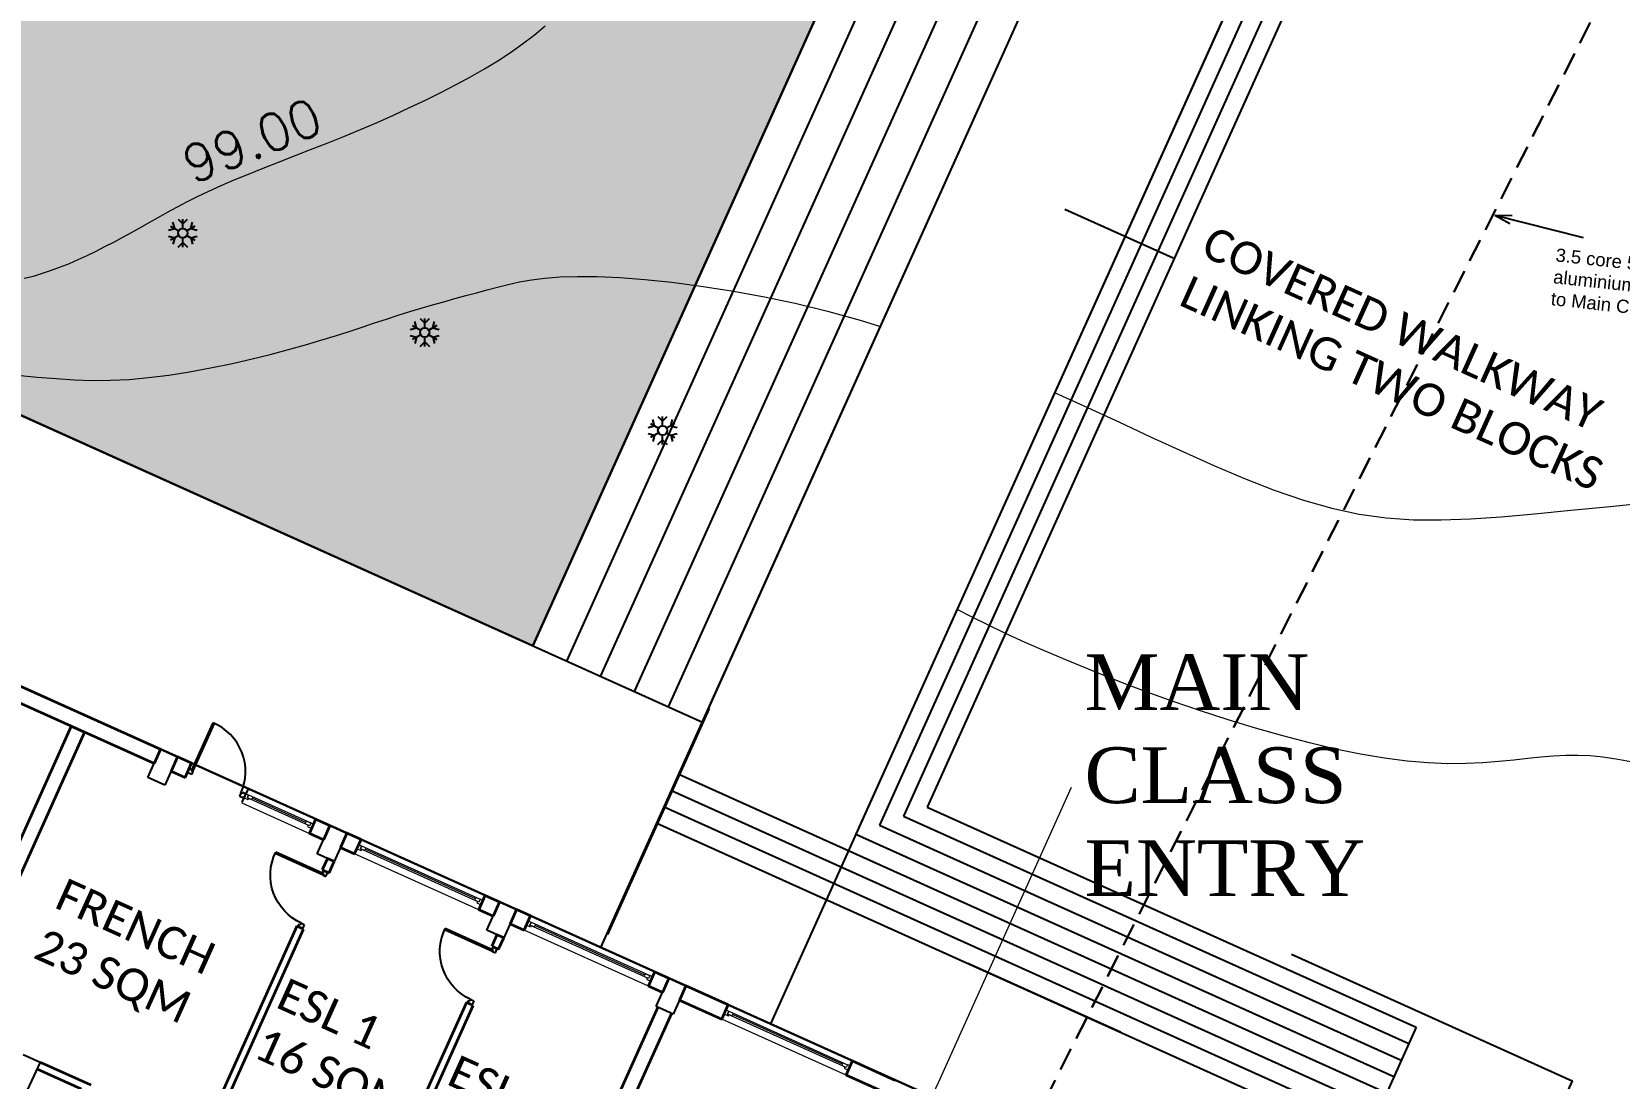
# Model space of a CAD drawing. Header units: inches. Extents: x 527934 to 2134587, y -408734 to 227304.
# Drawn here: x 704559 to 730180, y -166486 to -149600 of the extents above; entities that cross this region are included whole.
import ezdxf
from ezdxf.enums import TextEntityAlignment as Align

# ---------------------------------------------------------------- set-up
doc = ezdxf.new("R2010")
doc.units = ezdxf.units.IN
doc.header["$MEASUREMENT"] = 0
doc.linetypes.add('CONTINU', pattern=[0])
doc.linetypes.add('HIDDEN', pattern=[0.375, 0.25, -0.125])
for name, color, linetype, lineweight in [('1 FOR ELEC', 3, 'Continuous', 30), ('5 DB BOXES', 3, 'Continuous', 25), ('Cont_Annotation', 7, 'Continuous', 15), ('Contour', 3, 'Continuous', 5), ('Index_Contour', 1, 'Continuous', 20), ('K-ANO-Text', 250, 'Continuous', 15), ('K-ANO-Text @ 350', 250, 'Continuous', 15), ('K-AR-Wall', 33, 'Continuous', 5), ('K-AR-Wall Section', 33, 'Continuous', 35), ('NEW BLOCKS', 12, 'Continuous', 30), ('partition wall', 5, 'Continuous', 20)]:
    doc.layers.add(name, color=color, linetype=linetype, lineweight=lineweight)
for name, color, linetype in [('FootBall Code', 5, 'Continuous'), ('kpl_coupe mur', 1, 'CONTINU'), ('kpl_dessin fin', 3, 'CONTINU'), ('Tree', 3, 'Continuous')]:
    doc.layers.add(name, color=color, linetype=linetype)
doc.layers.add('K-AR-Al Section', color=7, linetype='Continuous', lineweight=5, true_color=0xb0b0b0)
doc.styles.add('1.5MM TEXT', font='calibri.ttf', dxfattribs={"height": 1.5})
doc.styles.add('romans', font='romans.shx')
doc.styles.get("Standard").update_dxf_attribs({"font": 'arial.ttf'})

# ---------------------------------------------------------------- blocks, each defined once
blk = doc.blocks.new('Tree')
for p, q in [((-0.775, 0.158), (-0.433, 0.25)), ((-0.65, 0.375), (-0.217, 0.125)), ((-0.433, 0.25), (-0.525, 0.592)), ((-0.25, 0.75), (0, 0.5)), ((0, 0.25), (0, 0.75)), ((0, 0.5), (0.25, 0.75)), ((0.65, 0.375), (0.217, 0.125)), ((0.433, 0.25), (0.525, 0.592)), ((0.433, 0.25), (0.775, 0.158)), ((-0.775, -0.158), (-0.433, -0.25)), ((-0.217, -0.125), (-0.65, -0.375)), ((-0.433, -0.25), (-0.525, -0.592)), ((-0.25, -0.75), (0, -0.5)), ((0, -0.75), (0, -0.25)), ((0, -0.5), (0.25, -0.75)), ((0.217, -0.125), (0.65, -0.375)), ((0.433, -0.25), (0.775, -0.158)), ((0.433, -0.25), (0.525, -0.592))]:
    blk.add_line(p, q)
blk.add_circle((0, 0), 0.25)
blk = doc.blocks.new('bldg1')
for p, q in [((2559488, 3343298), (2559488, 3367289)), ((2562488, 3367289), (2562488, 3343298)), ((2562488, 3343298), (2559488, 3343298)), ((2562488, 3343298), (2559488, 3343298))]:
    blk.add_line(p, q)
at = {"ltscale": 0.5}
for p, q in [((2561422, 3357239), (2563338, 3357239)), ((2552293, 3343185), (2552293, 3344035)), ((2552318, 3343185), (2552318, 3344035)), ((2552243, 3343135), (2552243, 3343210)), ((2552243, 3343210), (2552293, 3343210)), ((2552318, 3343135), (2552243, 3343135)), ((2552293, 3343210), (2552293, 3343185)), ((2552293, 3343185), (2552318, 3343185)), ((2552318, 3343185), (2552318, 3343135)), ((2553193, 3343185), (2553168, 3343185)), ((2553168, 3343185), (2553168, 3343135)), ((2553168, 3343135), (2553243, 3343135)), ((2553243, 3343210), (2553193, 3343210)), ((2553193, 3343210), (2553193, 3343185)), ((2553243, 3343135), (2553243, 3343210)), ((2554970, 3342598), (2554895, 3342598)), ((2554895, 3342598), (2554895, 3342548)), ((2554970, 3342523), (2554970, 3342598)), ((2557970, 3342598), (2557895, 3342598)), ((2557895, 3342598), (2557895, 3342548)), ((2557970, 3342523), (2557970, 3342598)), ((2554920, 3342523), (2554070, 3342523)), ((2554920, 3342548), (2554071, 3342548)), ((2554895, 3342548), (2554920, 3342548)), ((2554920, 3342548), (2554920, 3342523)), ((2554920, 3342523), (2554970, 3342523)), ((2557920, 3342523), (2557070, 3342523)), ((2557920, 3342548), (2557071, 3342548)), ((2557895, 3342548), (2557920, 3342548)), ((2557920, 3342548), (2557920, 3342523)), ((2557920, 3342523), (2557970, 3342523)), ((2554895, 3341598), (2554895, 3341648)), ((2554895, 3341648), (2554920, 3341648)), ((2554970, 3341598), (2554895, 3341598)), ((2554920, 3341648), (2554920, 3341673)), ((2554920, 3341673), (2554970, 3341673)), ((2554970, 3341673), (2554970, 3341598)), ((2557895, 3341598), (2557895, 3341648)), ((2557895, 3341648), (2557920, 3341648)), ((2557970, 3341598), (2557895, 3341598)), ((2557920, 3341648), (2557920, 3341673)), ((2557920, 3341673), (2557970, 3341673)), ((2557970, 3341673), (2557970, 3341598))]:
    blk.add_line(p, q, dxfattribs=at)
blk.add_arc((2552318, 3343185), 850, 0, 91.6854, dxfattribs=at)
at = {"ltscale": 0.5, "extrusion": (0, 0, -1)}
for centre in [(2554920, 3342523), (2557920, 3342523)]:
    blk.add_ellipse(centre, major_axis=(-549, 649), ratio=1, start_param=3.844435, end_param=5.444647, dxfattribs=at)
at = {"layer": 'Defpoints', "ltscale": 0.5}
blk.add_line((2567693, 3345498), (2564993, 3345498), dxfattribs=at)
at = {"layer": 'K-AR-Al Section', "ltscale": 0.5}
for p, q in [((2553243, 3343210), (2553293, 3343210)), ((2553243, 3343135), (2553243, 3343210)), ((2553318, 3343135), (2553243, 3343135)), ((2553293, 3343210), (2553368, 3343210)), ((2553293, 3343160), (2553293, 3343210)), ((2553293, 3343210), (2554393, 3343210)), ((2553293, 3343160), (2553293, 3343210)), ((2553293, 3343210), (2553293, 3343160)), ((2553368, 3343160), (2553293, 3343160)), ((2554393, 3343160), (2553293, 3343160)), ((2553293, 3343160), (2553318, 3343160)), ((2553318, 3343160), (2553318, 3343135)), ((2553368, 3343210), (2553368, 3343160)), ((2554318, 3343185), (2553368, 3343185)), ((2554318, 3343185), (2553368, 3343185)), ((2554318, 3343210), (2554393, 3343210)), ((2554318, 3343160), (2554318, 3343210)), ((2554393, 3343160), (2554318, 3343160)), ((2554393, 3343160), (2554368, 3343160)), ((2554368, 3343160), (2554368, 3343135)), ((2554368, 3343135), (2554443, 3343135)), ((2554393, 3343210), (2554393, 3343160)), ((2554393, 3343210), (2554393, 3343160)), ((2554443, 3343210), (2554393, 3343210)), ((2554393, 3343210), (2554393, 3343160)), ((2554443, 3343135), (2554443, 3343210)), ((2555243, 3343210), (2555293, 3343210)), ((2555243, 3343135), (2555243, 3343210)), ((2555318, 3343135), (2555243, 3343135)), ((2555293, 3343210), (2555368, 3343210)), ((2555293, 3343160), (2555293, 3343210)), ((2555293, 3343210), (2557393, 3343210)), ((2555293, 3343160), (2555293, 3343210)), ((2555293, 3343210), (2555293, 3343160)), ((2555368, 3343160), (2555293, 3343160)), ((2557393, 3343160), (2555293, 3343160)), ((2555293, 3343160), (2555318, 3343160)), ((2555318, 3343160), (2555318, 3343135)), ((2555368, 3343210), (2555368, 3343160)), ((2557318, 3343185), (2555368, 3343185)), ((2557318, 3343185), (2555368, 3343185)), ((2557318, 3343210), (2557393, 3343210)), ((2557318, 3343160), (2557318, 3343210)), ((2557393, 3343160), (2557318, 3343160)), ((2557393, 3343160), (2557368, 3343160)), ((2557368, 3343160), (2557368, 3343135)), ((2557368, 3343135), (2557443, 3343135)), ((2557393, 3343210), (2557393, 3343160)), ((2557393, 3343210), (2557393, 3343160)), ((2557443, 3343210), (2557393, 3343210)), ((2557393, 3343210), (2557393, 3343160)), ((2557443, 3343135), (2557443, 3343210)), ((2558243, 3343210), (2558293, 3343210)), ((2558243, 3343135), (2558243, 3343210)), ((2558318, 3343135), (2558243, 3343135)), ((2558293, 3343210), (2558368, 3343210)), ((2558293, 3343160), (2558293, 3343210)), ((2558293, 3343210), (2560393, 3343210)), ((2558293, 3343160), (2558293, 3343210)), ((2558293, 3343210), (2558293, 3343160)), ((2558368, 3343160), (2558293, 3343160)), ((2560393, 3343160), (2558293, 3343160)), ((2558293, 3343160), (2558318, 3343160)), ((2558318, 3343160), (2558318, 3343135)), ((2558368, 3343210), (2558368, 3343160)), ((2560318, 3343185), (2558368, 3343185)), ((2560318, 3343185), (2558368, 3343185)), ((2560318, 3343210), (2560393, 3343210)), ((2560318, 3343160), (2560318, 3343210)), ((2560393, 3343160), (2560318, 3343160)), ((2560393, 3343160), (2560368, 3343160)), ((2560368, 3343160), (2560368, 3343135)), ((2560368, 3343135), (2560443, 3343135)), ((2560393, 3343210), (2560393, 3343160)), ((2560393, 3343210), (2560393, 3343160)), ((2560443, 3343210), (2560393, 3343210)), ((2560393, 3343210), (2560393, 3343160)), ((2560443, 3343135), (2560443, 3343210)), ((2561743, 3343210), (2561793, 3343210)), ((2561743, 3343135), (2561743, 3343210)), ((2561818, 3343135), (2561743, 3343135)), ((2561793, 3343210), (2561868, 3343210)), ((2561793, 3343160), (2561793, 3343210)), ((2561793, 3343210), (2563893, 3343210)), ((2561793, 3343160), (2561793, 3343210)), ((2561793, 3343210), (2561793, 3343160)), ((2561868, 3343160), (2561793, 3343160)), ((2563893, 3343160), (2561793, 3343160)), ((2561793, 3343160), (2561818, 3343160)), ((2561818, 3343160), (2561818, 3343135)), ((2561868, 3343210), (2561868, 3343160)), ((2563818, 3343185), (2561868, 3343185)), ((2563818, 3343185), (2561868, 3343185)), ((2563818, 3343210), (2563893, 3343210)), ((2563818, 3343160), (2563818, 3343210)), ((2563893, 3343160), (2563818, 3343160)), ((2563893, 3343160), (2563868, 3343160)), ((2563868, 3343160), (2563868, 3343135)), ((2563868, 3343135), (2563943, 3343135)), ((2563893, 3343210), (2563893, 3343160)), ((2563893, 3343210), (2563893, 3343160)), ((2563943, 3343210), (2563893, 3343210)), ((2563893, 3343210), (2563893, 3343160)), ((2563943, 3343135), (2563943, 3343210))]:
    blk.add_line(p, q, dxfattribs=at)
at = {"layer": 'K-AR-Wall'}
for p, q in [((2554443, 3343298), (2553243, 3343298)), ((2553243, 3343298), (2553243, 3343048)), ((2554443, 3343048), (2554443, 3343298)), ((2555243, 3343298), (2557443, 3343298)), ((2555243, 3343048), (2555243, 3343298)), ((2557443, 3343298), (2557443, 3343048)), ((2558243, 3343298), (2560443, 3343298)), ((2558243, 3343048), (2558243, 3343298)), ((2560443, 3343298), (2560443, 3343048)), ((2561743, 3343298), (2563943, 3343298)), ((2561743, 3343048), (2561743, 3343298)), ((2563943, 3343298), (2563943, 3343048)), ((2553243, 3343048), (2554443, 3343048)), ((2557443, 3343048), (2555243, 3343048)), ((2560443, 3343048), (2558243, 3343048)), ((2563943, 3343048), (2561743, 3343048))]:
    blk.add_line(p, q, dxfattribs=at)
at = {"layer": 'K-AR-Wall Section', "ltscale": 0.5}
for p, q in [((2548993, 3343298), (2551693, 3343298)), ((2551693, 3343298), (2551693, 3343048)), ((2552243, 3343298), (2551993, 3343298)), ((2551993, 3343298), (2551993, 3343048)), ((2552243, 3343048), (2552243, 3343298)), ((2554443, 3343298), (2554693, 3343298)), ((2554443, 3343048), (2554443, 3343298)), ((2554693, 3343298), (2554693, 3343048)), ((2555243, 3343298), (2554993, 3343298)), ((2554993, 3343298), (2554993, 3343048)), ((2555243, 3343048), (2555243, 3343298)), ((2557443, 3343298), (2557693, 3343298)), ((2557443, 3343048), (2557443, 3343298)), ((2557693, 3343298), (2557693, 3343048)), ((2558243, 3343298), (2557993, 3343298)), ((2557993, 3343298), (2557993, 3343048)), ((2558243, 3343048), (2558243, 3343298)), ((2560443, 3343298), (2560693, 3343298)), ((2560443, 3343048), (2560443, 3343298)), ((2560693, 3343298), (2560693, 3343048)), ((2561743, 3343298), (2560993, 3343298)), ((2560993, 3343298), (2560993, 3343048)), ((2561743, 3343048), (2561743, 3343298)), ((2563943, 3343298), (2564693, 3343298)), ((2563943, 3343048), (2563943, 3343298)), ((2551693, 3343048), (2548993, 3343048)), ((2550223, 3343048), (2550223, 3337658)), ((2550223, 3343048), (2550463, 3343048)), ((2550463, 3343048), (2550463, 3337658)), ((2551993, 3343048), (2552243, 3343048)), ((2554693, 3343048), (2554443, 3343048)), ((2554993, 3343048), (2555243, 3343048)), ((2557693, 3343048), (2557443, 3343048)), ((2557993, 3343048), (2558243, 3343048)), ((2560693, 3343048), (2560443, 3343048)), ((2560993, 3343048), (2561743, 3343048)), ((2564693, 3343048), (2563943, 3343048)), ((2554993, 3342798), (2554873, 3342798)), ((2554873, 3342798), (2554873, 3342598)), ((2554873, 3342598), (2554993, 3342598)), ((2554993, 3342598), (2554993, 3342798)), ((2557993, 3342798), (2557873, 3342798)), ((2557873, 3342798), (2557873, 3342598)), ((2557873, 3342598), (2557993, 3342598)), ((2557993, 3342598), (2557993, 3342798)), ((2560723, 3342798), (2560723, 3337898)), ((2560963, 3342798), (2560963, 3337898)), ((2554993, 3341598), (2554873, 3341598)), ((2554873, 3341598), (2554873, 3337898)), ((2554993, 3337898), (2554993, 3341598)), ((2557993, 3341598), (2557873, 3341598)), ((2557873, 3341598), (2557873, 3337898)), ((2557993, 3337898), (2557993, 3341598)), ((2551993, 3337898), (2552893, 3337898)), ((2551993, 3337778), (2552773, 3337778))]:
    blk.add_line(p, q, dxfattribs=at)
at = {"layer": 'kpl_coupe mur', "ltscale": 0.5}
for p, q in [((2551693, 3343298), (2551993, 3343298)), ((2551693, 3342798), (2551693, 3343298)), ((2551993, 3343298), (2551993, 3342798)), ((2553243, 3343298), (2553243, 3343058)), ((2554693, 3343298), (2554993, 3343298)), ((2554693, 3342798), (2554693, 3343298)), ((2554993, 3343298), (2554993, 3342798)), ((2557693, 3343298), (2557993, 3343298)), ((2557693, 3342798), (2557693, 3343298)), ((2557993, 3343298), (2557993, 3342798)), ((2560693, 3343298), (2560993, 3343298)), ((2560693, 3342798), (2560693, 3343298)), ((2560993, 3343298), (2560993, 3342798)), ((2551993, 3342798), (2551693, 3342798)), ((2554993, 3342798), (2554693, 3342798)), ((2557993, 3342798), (2557693, 3342798)), ((2560993, 3342798), (2560693, 3342798)), ((2551693, 3337898), (2551993, 3337898)), ((2551993, 3337898), (2551993, 3337398))]:
    blk.add_line(p, q, dxfattribs=at)
at = {"layer": 'kpl_dessin fin', "ltscale": 0.5}
for p, q in [((2562489, 3367289), (2562489, 3346658)), ((2562779, 3367289), (2562779, 3346948)), ((2563069, 3367289), (2563069, 3347238)), ((2563359, 3367289), (2563359, 3347528)), ((2559488, 3347288), (2559488, 3364289)), ((2558888, 3347288), (2558888, 3363689)), ((2558288, 3347288), (2558288, 3363089)), ((2557688, 3347288), (2557688, 3362489)), ((2557088, 3347288), (2557088, 3361889)), ((2556488, 3347288), (2556488, 3361289)), ((2563359, 3347528), (2572013, 3347528)), ((2572013, 3347528), (2572013, 3345498)), ((2538192, 3347288), (2559488, 3347288)), ((2559488, 3345498), (2559488, 3347288)), ((2563069, 3347238), (2572013, 3347238)), ((2562779, 3346948), (2572013, 3346948)), ((2562489, 3346658), (2572013, 3346658)), ((2559488, 3346368), (2572013, 3346368)), ((2559488, 3346078), (2572013, 3346078)), ((2559488, 3345788), (2572013, 3345788)), ((2559488, 3345498), (2572013, 3345498))]:
    blk.add_line(p, q, dxfattribs=at)
at = {"layer": 'K-ANO-Text', "style": '1.5MM TEXT'}
for s, p in [('FRENCH', (2551154, 3340266)), ('ESL 1', (2555072, 3340265)), ('ESL 2', (2558097, 3340265)), ('23 SQM', (2551178, 3339386)), ('16 SQM', (2555071, 3339384))]:
    blk.add_text(s, height=525, dxfattribs=at).set_placement(p)
at = {"layer": 'K-ANO-Text @ 350', "ltscale": 0.5, "insert": (2563708, 3357983), "char_height": 525, "attachment_point": 1, "style": '1.5MM TEXT'}
blk.add_mtext_dynamic_manual_height_columns('COVERED WALKWAY\\PLINKING TWO BLOCKS', width=7548.85, gutter_width=3500, heights=[0], dxfattribs=at)

msp = doc.modelspace()

# ---------------------------------------------------------------- hatches: boundary and pattern name
at = {"layer": 'Tree', "ltscale": 0.5}
h = msp.add_hatch(dxfattribs=at)
h.set_pattern_fill('GRASS', color=256, scale=800, style=0)
h.set_pattern_definition([(90, (727800.17, -145638.66), (-565.6854, 565.6854), [150, -981.371]), (45, (727800.2, -145638.7), (-565.6854, 565.6854), [150, -650]), (135, (727800.2, -145638.7), (-565.6854, -565.6854), [150, -650])])
h.paths.add_polyline_path([(718395.2, -146742.3), (705968.7, -141147.1), (689043, -133735.3), (686589, -138160.7), (685494.3, -141047.4), (684669.8, -143103), (682947.2, -151200.9), (681842.7, -157845.8), (681224.5, -163121.4), (675694, -163294.3), (670735.6, -163442.3), (664063.2, -163717.7), (664011.8, -165547.9), (663897.9, -170016.6), (663877.8, -172112), (663707.3, -174273.9), (663216.7, -178412.3), (662999.8, -180487.9), (662539.8, -184450.7), (662211.8, -187619), (662003.5, -191088.4), (658727, -190623.3), (655946.1, -190266), (654389.1, -190018.5), (654330.2, -190180.2), (653012.5, -192144.1), (649060, -197199.3, 0.1657104), (648984.1, -197743.1), (649148.1, -198307.3), (649430.6, -199050.5), (649857, -199864), (650511.5, -200863.9), (650793, -200996), (651065, -201130.8), (651326.7, -201267.2), (651577.5, -201404.1), (651816.7, -201540.4), (652043.7, -201675.1), (652358.1, -201868.9), (652732.8, -202116.8), (653065.6, -202352.3), (653317.9, -202540.9), (653484, -202667.4), (653656.1, -202799.9), (653837.4, -202940.3), (654030.3, -203089.8), (654233.1, -203247), (654443, -203409.9), (654657.4, -203576.5), (654873.5, -203744.8), (655088.6, -203912.7), (655299.9, -204078.3), (655504.8, -204239.6), (655701.5, -204394.8), (655892.3, -204543.7), (656080.8, -204686.3), (656270.2, -204822.4), (656464, -204952.2), (656665.6, -205075.6), (656878.2, -205192.7), (657105.5, -205303.3), (657350.1, -205407.7), (657613, -205506.4), (657894.4, -205600.1), (658194.6, -205689.5), (658513.8, -205775.3), (658852.5, -205858.3), (659210.9, -205939.1), (659589.2, -206018.5), (659987.4, -206096.9), (660403.4, -206174.3), (660835, -206250.4), (661279.7, -206324.9), (661735.1, -206397.5), (662199, -206468), (662668.8, -206536), (663142.2, -206601.2), (663616.9, -206663.3), (664090.1, -206721.1), (664559.2, -206773.3), (665021.6, -206818.5), (665474.5, -206855.4), (665915.3, -206882.8), (666341.4, -206899.3), (666750, -206903.7), (667139, -206895.1), (667508.2, -206874.9), (667857.7, -206844.8), (668187.9, -206806.8), (668498.8, -206762.7), (668790.9, -206714.3), (669064.2, -206663.5), (669319.1, -206612.1), (669556, -206561.6), (669775.6, -206511.5), (669979, -206461.2), (670167.3, -206409.8), (670341.4, -206356.7), (670502.4, -206301.1), (670651.2, -206242.1), (670789, -206179.2), (670917, -206111), (671038.1, -206034.8), (671155.4, -205947.2), (671272.1, -205844.9), (671391.3, -205724.8), (671516.2, -205583.6), (671649.9, -205417.9), (671795.7, -205224.4), (671955.9, -205000.7), (672130.3, -204746.4), (672318.2, -204462.3), (672518.6, -204148.7), (672730.6, -203806.2), (672953.4, -203435.4), (673186, -203036.7), (673427.7, -202610.8), (673677.4, -202158.4), (673933.3, -201682.2), (674193.5, -201185.1), (674456.2, -200670), (674719.3, -200139.7), (674981.1, -199597.3), (675239.6, -199045.7), (675492.9, -198487.7), (675739.5, -197926), (675979.6, -197362.2), (676213.7, -196797.6), (676442.3, -196233.4), (676666.2, -195670.9), (676885.7, -195111.3), (677101.6, -194556.1), (677314.2, -194006.3), (677524.4, -193462.6), (677733, -192922.9), (677941, -192384), (678149.5, -191843.1), (678359.4, -191297.2), (678571.7, -190743.5), (678787.4, -190178.8), (679007.6, -189600.4), (679233.1, -189005.9), (679463.8, -188395.8), (679699.6, -187771.1), (679940.3, -187132.9), (680185.6, -186482.3), (680435.5, -185820.3), (680689.7, -185148.2), (680948, -184466.8), (681210.1, -183777.9), (681475.3, -183085.3), (681742.7, -182393.3), (682011.5, -181706.1), (682280.8, -181028.3), (682549.8, -180363.9), (682817.7, -179717.5), (683083.5, -179093.3), (683346.4, -178494.7), (683605.8, -177920.8), (683860.9, -177369.9), (684111, -176840.3), (684355.5, -176330.1), (684593.7, -175837.5), (684824.8, -175360.9), (685048.2, -174898.3), (685263.2, -174448.6), (685469.7, -174012.6), (685667.4, -173591.6), (685856.2, -173186.8), (686035.9, -172799.8), (686206.4, -172431.7), (686367.5, -172083.9), (686519, -171757.7), (686661.1, -171453.6), (686794.7, -171168.1), (686921.3, -170896.8), (687042.2, -170635.3), (687158.7, -170379.4), (687272.1, -170124.5), (687383.9, -169866.4), (687495.2, -169600.6), (687607.6, -169323), (687722.4, -169030.3), (687841.1, -168719.2), (687965.2, -168386.8), (688096.2, -168029.9), (688235.6, -167645.3), (688384.7, -167229.9), (688545.2, -166780.5), (688717.7, -166296.4), (688899.3, -165785.6), (689086.6, -165258.4), (689275.9, -164725.3), (689463.7, -164196.6), (689646.4, -163682.7), (689820.4, -163193.9), (689982.1, -162740.6), (690129, -162330.1), (690263.4, -161956.9), (690388.5, -161612.5), (690507.5, -161288.4), (690623.8, -160976), (690740.6, -160666.8), (690861.1, -160352.2), (690988.7, -160023.8), (691125.6, -159675.5), (691270.6, -159311.3), (691421.1, -158937.5), (691575, -158560.6), (691729.7, -158187.1), (691883.1, -157823.4), (692032.6, -157475.8), (692176.1, -157151), (692311.7, -156853.2), (692440.9, -156578.7), (692565.4, -156321.7), (692687.2, -156076.4), (692808.2, -155836.8), (692930.3, -155597.3), (693055.5, -155352), (693185.7, -155095), (693322.1, -154822.7), (693462.9, -154539.8), (693605.7, -154253), (693748.2, -153969.2), (693887.8, -153695.2), (694022.1, -153437.8), (694148.8, -153203.7), (694325.3, -152894.7), (694349.6, -152860.3), (692460.2, -152010), (693033.6, -150691.6), (695967.6, -151998.4), (712646.9, -159508.5)])

# ---------------------------------------------------------------- linework, layer by layer
at = {"layer": '1 FOR ELEC', "color": 2, "linetype": 'HIDDEN', "lineweight": 30, "ltscale": 1500}
msp.add_line((733015, -142926.5), (716444.2, -175668.7), dxfattribs=at)
at = {"layer": '1 FOR ELEC', "color": 2, "lineweight": 25}
for q in [(729595.3, -152917.6), (728415, -152694.2), (728449.9, -152563.6)]:
    msp.add_line((728174.3, -152561.8), q, dxfattribs=at)
at = {"layer": '1 FOR ELEC', "color": 2, "linetype": 'HIDDEN', "lineweight": 30, "ltscale": 1500}
msp.add_spline([(749266.6, -155173), (738320.5, -152445), (733090.5, -149543), (699077.8, -149230.1)], degree=3, dxfattribs=at)
at = {"layer": 'Contour'}
for points in [[(704434.4, -153578.6), (704584.7, -153541.5), (704732.3, -153498.4), (704877.9, -153449.7), (705022.2, -153396.1), (705165.9, -153337.8), (705309.6, -153275.5), (705453.3, -153209.5), (705596.9, -153140.2), (705740.5, -153068), (705884, -152993.3), (706027.2, -152916.6), (706170.2, -152838.2), (706312.9, -152758.5), (706455.6, -152677.9), (706599.9, -152596.4), (706747.9, -152513.7), (706901.7, -152429.9), (707063.3, -152344.9), (707234.8, -152258.4), (707418.1, -152170.6), (707615.4, -152081.1), (707827.9, -151990.1), (708054.5, -151897.1), (708293, -151802.1), (708541.5, -151704.8), (708798, -151605.1), (709060.4, -151502.6), (709326.9, -151397.3), (709595.4, -151288.9), (709864, -151177.2), (710131.3, -151062.6), (710396.2, -150945.1), (710657.4, -150825.2), (710913.6, -150703.1), (711163.6, -150579.1), (711406.2, -150453.4), (711640, -150326.4), (711864.3, -150198), (712078.9, -150067.5), (712284.1, -149933.8), (712480.2, -149796), (712667.4, -149652.8), (712846.1, -149503.5)], [(704326.2, -155141), (704648.6, -155171.4), (704953.3, -155197.1), (705247, -155215.9), (705536.6, -155225.8), (705828.7, -155224.6), (706130.1, -155210.4), (706445.8, -155181.7), (706772.7, -155139.9), (707106.2, -155087), (707441.3, -155025.2), (707773.2, -154956.4), (708097.2, -154882.8), (708408.4, -154806.4), (708702, -154729.2), (708974.4, -154653.1), (709227, -154578.6), (709462.4, -154505.7), (709683.3, -154434.8), (709892.2, -154366), (710091.8, -154299.6), (710284.6, -154235.7), (710473.4, -154174.6), (710660.3, -154116.3), (710845.5, -154060.6), (711028.8, -154007.3), (711209.9, -153955.9), (711388.7, -153906.3), (711565, -153858.2), (711738.4, -153811.1), (711908.8, -153764.8), (712077, -153719.4), (712248.1, -153676), (712428.4, -153636.4), (712624.1, -153602.1), (712841.3, -153574.8), (713086.3, -153556.1), (713365.3, -153547.5), (713684.4, -153550.8), (714047.9, -153567.3), (714452, -153597.8), (714890.9, -153642.9), (715358.8, -153703.3), (715849.8, -153779.5), (716358.3, -153872.2), (716878.3, -153981.9), (717404.1, -154109.3), (717930.9, -154254.6), (718259.5, -154355.8)], [(721068.4, -155425.1), (721077.3, -155428.9), (721597, -155661.5), (722114.5, -155900.1), (722628.2, -156139.7), (723136.6, -156374.9), (723638, -156600.2), (724130.7, -156809.8), (724612.9, -156998.4), (725083.2, -157160.3), (725539.6, -157289.9), (725982.5, -157383.4), (726418.8, -157443.2), (726857.5, -157473.4), (727307.4, -157478), (727777.4, -157461.1), (728276.3, -157426.8), (728813, -157379.1), (729396.5, -157322), (730030.9, -157259.2), (730702.8, -157192)]]:
    msp.add_lwpolyline(points, dxfattribs=at)
at = {"layer": 'FootBall Code'}
msp.add_line((715491.3, -160518.1), (713849.8, -164165.7), dxfattribs=at)
at = {"layer": 'Index_Contour', "color": 1}
msp.add_lwpolyline([(730365.4, -161381.6), (730132.7, -161335.7), (729916, -161303.8), (729710.8, -161284.6), (729512.8, -161276.5), (729317.4, -161278.3), (729120.3, -161288.4), (728917, -161305.5), (728703.5, -161327.9), (728477.6, -161352.6), (728237.3, -161376.5), (727980.9, -161396.4), (727706.5, -161409), (727412.1, -161411.1), (727096, -161399.6), (726756.4, -161371.2), (726392.1, -161323.6), (726006, -161257.4), (725601.3, -161174.3), (725181.6, -161075.8), (724750.5, -160963.4), (724311.3, -160838.7), (723867.6, -160703.3), (723422.9, -160558.6), (722980.6, -160406.4), (722544.7, -160248.6), (722118.9, -160087.6), (721707, -159925.4), (721313, -159764.2), (720940.6, -159606.3), (720593.7, -159453.6), (720276.2, -159308.6), (719990.6, -159172.8), (719734.9, -159046.2), (719505.8, -158928.6), (719494.5, -158922.6)], dxfattribs=at)
at = {"layer": 'kpl_dessin fin', "ltscale": 0.5}
msp.add_lwpolyline([(724890.6, -164486), (729422.8, -166525.6), (728589.7, -168376.8)], dxfattribs=at)
at = {"layer": 'NEW BLOCKS', "ltscale": 0.5}
msp.add_lwpolyline([(695694, -156251.3), (725164.4, -169520.9), (718702, -183873.1), (689231.7, -170603.5)], close=True, dxfattribs=at)
at = {"layer": 'partition wall', "ltscale": 0.25}
msp.add_lwpolyline([(721333, -161794.1), (719185.8, -166563), (718630.7, -167748.5), (719087, -167586.1), (718630.7, -167748.5), (718434.1, -167280.4), (719087, -167586.1)], dxfattribs=at)
at = {"layer": 'Tree', "ltscale": 0.5}
msp.add_lwpolyline([(718395.2, -146742.3), (712646.9, -159508.5), (695967.6, -151998.4), (693033.6, -150691.6), (692460.2, -152010), (695372.5, -153320.7)], dxfattribs=at)

# ---------------------------------------------------------------- block references
at = {"rotation": 335.7595136373062}
msp.add_blockref('bldg1', (-2992724, -2162056.3), dxfattribs=at)
at = {"layer": 'Tree', "xscale": 300, "yscale": 300, "zscale": 300}
for p in [(706995.9, -152849.5), (710900.9, -154452.5), (714740.9, -156033.5)]:
    msp.add_blockref('Tree', p, dxfattribs=at)

# ---------------------------------------------------------------- texts
at = {"layer": '5 DB BOXES', "color": 2, "insert": (729167.7, -153093.4), "char_height": 212.625, "width": 4564.731, "attachment_point": 1, "rotation": 353.83191}
msp.add_mtext('3.5 core 50 sq.mm. XLPE aluminium cable from Transformer to Main Control Panel', dxfattribs=at)
at = {"layer": 'Cont_Annotation', "ltscale": 0.25, "style": 'romans'}
msp.add_text('99.00', height=600, rotation=21.6941, dxfattribs=at).set_placement((708293, -151802.1, 99000), align=Align.BOTTOM_CENTER)
at = {"layer": 'K-ANO-Text', "ltscale": 0.5, "insert": (721550, -159645.8, 100000), "char_height": 900, "attachment_point": 1, "style": '1.5MM TEXT'}
msp.add_mtext_dynamic_manual_height_columns('{\\fTimes New Roman|b0|i0|c0|p18;MAIN CLASS\\PENTRY}', width=7548.854, gutter_width=3500, heights=[0], dxfattribs=at)

doc.saveas('drawing.dxf')
